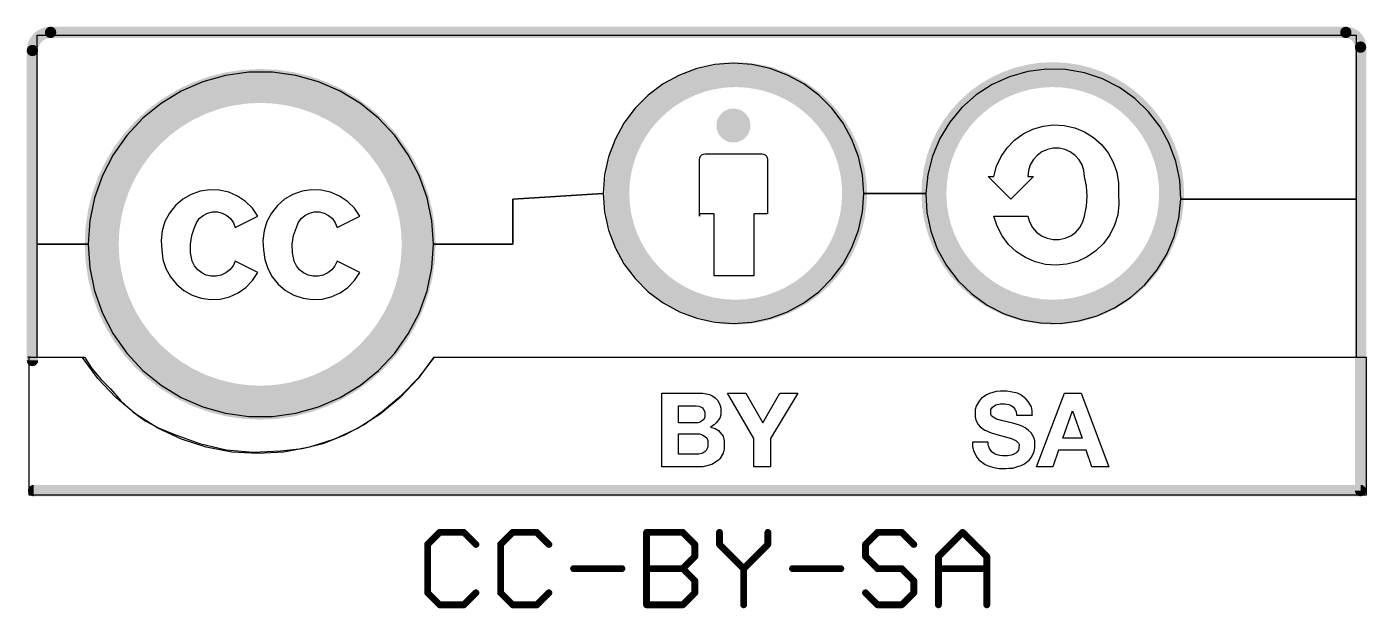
# Model space of a CAD drawing. Extents: x 0 to 129, y -3 to 21.
# Drawn here: x -0.11 to 29.94, y -2.71 to 10.35 of the extents above; entities that cross this region are included whole.
import ezdxf

# ---------------------------------------------------------------- set-up
doc = ezdxf.new("R2010")
doc.units = 0
for name, color, linetype in [('100', 253, 'CONTINUOUS'), ('101', 7, 'CONTINUOUS'), ('102', 178, 'CONTINUOUS'), ('103', 7, 'CONTINUOUS'), ('23', 7, 'CONTINUOUS')]:
    doc.layers.add(name, color=color, linetype=linetype)

msp = doc.modelspace()

# ---------------------------------------------------------------- linework, layer by layer
at = {"layer": '100'}
for p, q in [((0.127, 5.461), (0.127, 10.16)), ((0.127, 10.16), (29.718, 10.16)), ((29.718, 10.16), (29.718, 6.477)), ((4.8792, 9.3255), (4.3554, 9.2535)), ((5.4078, 9.3255), (4.8792, 9.3255)), ((5.9316, 9.2535), (5.4078, 9.3255)), ((14.9251, 9.4067), (14.5346, 9.261)), ((15.3323, 9.4953), (14.9251, 9.4067)), ((15.748, 9.525), (15.3323, 9.4953)), ((16.1637, 9.4953), (15.748, 9.525)), ((16.5709, 9.4067), (16.1637, 9.4953)), ((16.9614, 9.261), (16.5709, 9.4067)), ((22.3496, 9.3405), (21.9387, 9.2237)), ((22.7733, 9.3948), (22.3496, 9.3405)), ((23.2004, 9.3853), (22.7733, 9.3948)), ((23.6213, 9.3122), (23.2004, 9.3853)), ((3.8463, 9.1108), (3.3614, 8.9002)), ((4.3554, 9.2535), (3.8463, 9.1108)), ((6.4407, 9.1108), (5.9316, 9.2535)), ((6.9256, 8.9002), (6.4407, 9.1108)), ((14.1688, 9.0613), (13.8352, 8.8115)), ((14.5346, 9.261), (14.1688, 9.0613)), ((17.3272, 9.0613), (16.9614, 9.261)), ((17.6608, 8.8115), (17.3272, 9.0613)), ((21.5497, 9.0469), (21.1915, 8.8142)), ((21.9387, 9.2237), (21.5497, 9.0469)), ((24.0266, 9.1773), (23.6213, 9.3122)), ((24.4072, 8.9834), (24.0266, 9.1773)), ((3.3614, 8.9002), (2.9097, 8.6255)), ((7.3773, 8.6255), (6.9256, 8.9002)), ((13.8352, 8.8115), (13.5405, 8.5168)), ((17.9555, 8.5168), (17.6608, 8.8115)), ((21.1915, 8.8142), (20.872, 8.5306)), ((24.7548, 8.735), (24.4072, 8.9834)), ((25.0614, 8.4375), (24.7548, 8.735)), ((2.9097, 8.6255), (2.4996, 8.2919)), ((7.7874, 8.2919), (7.3773, 8.6255)), ((13.5405, 8.5168), (13.2907, 8.1832)), ((18.2053, 8.1832), (17.9555, 8.5168)), ((20.872, 8.5306), (20.5983, 8.2027)), ((25.3202, 8.0977), (25.0614, 8.4375)), ((2.4996, 8.2919), (2.1388, 7.9055)), ((8.1482, 7.9055), (7.7874, 8.2919)), ((13.2907, 8.1832), (13.091, 7.8174)), ((18.405, 7.8174), (18.2053, 8.1832)), ((20.5983, 8.2027), (20.3765, 7.8375)), ((2.1388, 7.9055), (1.8339, 7.4736)), ((8.4531, 7.4736), (8.1482, 7.9055)), ((13.091, 7.8174), (12.9453, 7.4269)), ((18.5507, 7.4269), (18.405, 7.8174)), ((20.3765, 7.8375), (20.2117, 7.4434)), ((25.5256, 7.7231), (25.3202, 8.0977)), ((25.6728, 7.3221), (25.5256, 7.7231)), ((1.8339, 7.4736), (1.5907, 7.0042)), ((8.6963, 7.0042), (8.4531, 7.4736)), ((12.9453, 7.4269), (12.8567, 7.0197)), ((18.6393, 7.0197), (18.5507, 7.4269)), ((20.2117, 7.4434), (20.1074, 7.0292)), ((25.7585, 6.9036), (25.6728, 7.3221)), ((1.5907, 7.0042), (1.4136, 6.5061)), ((8.8734, 6.5061), (8.6963, 7.0042)), ((12.8567, 7.0197), (12.827, 6.604)), ((18.669, 6.604), (18.6393, 7.0197)), ((20.1074, 7.0292), (20.066, 6.604)), ((25.781, 6.477), (25.7585, 6.9036)), ((1.4136, 6.5061), (1.3061, 5.9884)), ((8.9809, 5.9884), (8.8734, 6.5061)), ((12.827, 6.604), (10.795, 6.477)), ((10.795, 6.477), (12.827, 6.604)), ((10.795, 6.477), (10.795, 5.461)), ((10.795, 5.461), (10.795, 6.477)), ((12.827, 6.604), (12.8567, 6.1883)), ((18.6393, 6.1883), (18.669, 6.604)), ((20.066, 6.604), (18.669, 6.604)), ((18.669, 6.604), (20.066, 6.604)), ((20.066, 6.604), (20.0885, 6.1774)), ((25.7396, 6.0518), (25.781, 6.477)), ((29.718, 6.477), (25.781, 6.477)), ((25.781, 6.477), (29.718, 6.477)), ((29.718, 6.477), (29.718, 2.921)), ((12.8567, 6.1883), (12.9453, 5.7811)), ((18.5507, 5.7811), (18.6393, 6.1883)), ((20.0885, 6.1774), (20.1742, 5.7589)), ((25.6353, 5.6376), (25.7396, 6.0518)), ((1.3061, 5.9884), (1.27, 5.461)), ((9.017, 5.461), (8.9809, 5.9884)), ((12.9453, 5.7811), (13.091, 5.3906)), ((18.405, 5.3906), (18.5507, 5.7811)), ((20.1742, 5.7589), (20.3214, 5.3579)), ((1.27, 5.461), (0.127, 5.461)), ((0.127, 5.461), (1.27, 5.461)), ((0.127, 2.921), (0.127, 5.461)), ((1.27, 5.461), (1.3061, 4.9336)), ((8.9809, 4.9336), (9.017, 5.461)), ((10.795, 5.461), (9.017, 5.461)), ((9.017, 5.461), (10.795, 5.461)), ((25.4705, 5.2435), (25.6353, 5.6376)), ((13.091, 5.3906), (13.2907, 5.0248)), ((18.2053, 5.0248), (18.405, 5.3906)), ((20.3214, 5.3579), (20.5268, 4.9833)), ((25.2487, 4.8783), (25.4705, 5.2435)), ((1.3061, 4.9336), (1.4136, 4.4159)), ((8.8734, 4.4159), (8.9809, 4.9336)), ((13.2907, 5.0248), (13.5405, 4.6912)), ((17.9555, 4.6912), (18.2053, 5.0248)), ((20.5268, 4.9833), (20.7856, 4.6435)), ((24.975, 4.5504), (25.2487, 4.8783)), ((13.5405, 4.6912), (13.8352, 4.3965)), ((17.6608, 4.3965), (17.9555, 4.6912)), ((20.7856, 4.6435), (21.0922, 4.346)), ((24.6555, 4.2668), (24.975, 4.5504)), ((1.4136, 4.4159), (1.5907, 3.9178)), ((8.6963, 3.9178), (8.8734, 4.4159)), ((13.8352, 4.3965), (14.1688, 4.1467)), ((17.3272, 4.1467), (17.6608, 4.3965)), ((21.0922, 4.346), (21.4398, 4.0976)), ((24.2973, 4.0341), (24.6555, 4.2668)), ((1.5907, 3.9178), (1.8339, 3.4484)), ((8.4531, 3.4484), (8.6963, 3.9178)), ((14.1688, 4.1467), (14.5346, 3.947)), ((14.5346, 3.947), (14.9251, 3.8013)), ((16.5709, 3.8013), (16.9614, 3.947)), ((16.9614, 3.947), (17.3272, 4.1467)), ((21.4398, 4.0976), (21.8204, 3.9037)), ((23.9084, 3.8573), (24.2973, 4.0341)), ((14.9251, 3.8013), (15.3323, 3.7127)), ((15.3323, 3.7127), (15.748, 3.683)), ((15.748, 3.683), (16.1637, 3.7127)), ((16.1637, 3.7127), (16.5709, 3.8013)), ((21.8204, 3.9037), (22.2257, 3.7688)), ((22.2257, 3.7688), (22.6466, 3.6957)), ((22.6466, 3.6957), (23.0737, 3.6862)), ((23.0737, 3.6862), (23.4974, 3.7405)), ((23.4974, 3.7405), (23.9084, 3.8573)), ((1.8339, 3.4484), (2.1388, 3.0165)), ((8.1482, 3.0165), (8.4531, 3.4484)), ((2.1388, 3.0165), (2.4996, 2.6301)), ((7.7874, 2.6301), (8.1482, 3.0165)), ((1.143, 2.921), (0.127, 2.921)), ((1.4877, 2.4481), (1.143, 2.921)), ((9.017, 2.921), (8.6723, 2.4481)), ((29.718, 2.921), (9.017, 2.921)), ((1.889, 2.0221), (1.4877, 2.4481)), ((2.4996, 2.6301), (2.9097, 2.2965)), ((7.3773, 2.2965), (7.7874, 2.6301)), ((8.6723, 2.4481), (8.271, 2.0221)), ((2.9097, 2.2965), (3.3614, 2.0218)), ((6.9256, 2.0218), (7.3773, 2.2965)), ((2.3403, 1.6496), (1.889, 2.0221)), ((3.3614, 2.0218), (3.8463, 1.8112)), ((3.8463, 1.8112), (4.3554, 1.6685)), ((5.9316, 1.6685), (6.4407, 1.8112)), ((6.4407, 1.8112), (6.9256, 2.0218)), ((8.271, 2.0221), (7.8197, 1.6496)), ((2.8347, 1.3365), (2.3403, 1.6496)), ((4.3554, 1.6685), (4.8792, 1.5965)), ((4.8792, 1.5965), (5.4078, 1.5965)), ((5.4078, 1.5965), (5.9316, 1.6685)), ((7.8197, 1.6496), (7.3253, 1.3365)), ((3.3644, 1.0878), (2.8347, 1.3365)), ((7.3253, 1.3365), (6.7956, 1.0878)), ((3.9211, 0.9072), (3.3644, 1.0878)), ((4.4959, 0.7978), (3.9211, 0.9072)), ((6.2389, 0.9072), (5.6641, 0.7978)), ((6.7956, 1.0878), (6.2389, 0.9072)), ((5.08, 0.7611), (4.4959, 0.7978)), ((5.6641, 0.7978), (5.08, 0.7611))]:
    msp.add_line(p, q, dxfattribs=at)
at = {"layer": '101'}
for p, q in [((22.4637, 8.0475), (22.693, 8.1156)), ((22.693, 8.1156), (22.9305, 8.144)), ((22.9305, 8.144), (23.1694, 8.1318)), ((23.1694, 8.1318), (23.4028, 8.0796)), ((22.0557, 7.8011), (22.2492, 7.9416)), ((22.2492, 7.9416), (22.4637, 8.0475)), ((23.4028, 8.0796), (23.624, 7.9886)), ((23.624, 7.9886), (23.8267, 7.8616)), ((23.8267, 7.8616), (24.005, 7.7022)), ((21.7529, 7.4329), (21.8886, 7.6299)), ((21.8886, 7.6299), (22.0557, 7.8011)), ((22.6695, 7.5349), (22.5621, 7.4569)), ((22.7908, 7.5889), (22.6695, 7.5349)), ((22.9206, 7.6165), (22.7908, 7.5889)), ((23.0534, 7.6165), (22.9206, 7.6165)), ((23.1832, 7.5889), (23.0534, 7.6165)), ((23.3045, 7.5349), (23.1832, 7.5889)), ((23.4119, 7.4569), (23.3045, 7.5349)), ((24.005, 7.7022), (24.1538, 7.515)), ((24.1538, 7.515), (24.2689, 7.3053)), ((14.986, 7.366), (14.9922, 7.4052)), ((14.986, 6.096), (14.986, 7.366)), ((14.9922, 7.4052), (15.0103, 7.4407)), ((15.0103, 7.4407), (15.0384, 7.4687)), ((15.0384, 7.4687), (15.0738, 7.4868)), ((15.0738, 7.4868), (15.113, 7.493)), ((15.113, 7.493), (16.383, 7.493)), ((16.383, 7.493), (16.4222, 7.4868)), ((16.4222, 7.4868), (16.4577, 7.4687)), ((16.4577, 7.4687), (16.4857, 7.4407)), ((16.4857, 7.4407), (16.5038, 7.4052)), ((16.5038, 7.4052), (16.51, 7.366)), ((16.51, 7.366), (16.51, 6.1468)), ((21.59, 6.985), (21.6524, 7.2159)), ((21.6524, 7.2159), (21.7529, 7.4329)), ((22.4069, 7.2433), (22.3659, 7.117)), ((22.4733, 7.3582), (22.4069, 7.2433)), ((22.5621, 7.4569), (22.4733, 7.3582)), ((23.5007, 7.3582), (23.4119, 7.4569)), ((23.5671, 7.2433), (23.5007, 7.3582)), ((23.6081, 7.117), (23.5671, 7.2433)), ((24.2689, 7.3053), (24.347, 7.0792)), ((21.971, 6.477), (21.463, 6.985)), ((21.463, 6.985), (21.59, 6.985)), ((22.479, 6.985), (21.971, 6.477)), ((22.3659, 7.117), (22.352, 6.985)), ((22.352, 6.985), (22.479, 6.985)), ((23.622, 6.985), (23.6081, 7.117)), ((23.6658, 6.7647), (23.622, 6.985)), ((24.347, 7.0792), (24.3857, 6.8432)), ((3.7844, 6.652), (3.5806, 6.5801)), ((3.9979, 6.685), (3.7844, 6.652)), ((4.2139, 6.6778), (3.9979, 6.685)), ((4.4248, 6.6309), (4.2139, 6.6778)), ((4.6234, 6.5456), (4.4248, 6.6309)), ((6.0704, 6.652), (5.8666, 6.5801)), ((6.2839, 6.685), (6.0704, 6.652)), ((6.4999, 6.6778), (6.2839, 6.685)), ((6.7108, 6.6309), (6.4999, 6.6778)), ((6.9094, 6.5456), (6.7108, 6.6309)), ((23.6805, 6.5405), (23.6658, 6.7647)), ((24.3857, 6.8432), (24.384, 6.604)), ((3.23, 6.3306), (3.0953, 6.1616)), ((3.3937, 6.4717), (3.23, 6.3306)), ((3.5806, 6.5801), (3.3937, 6.4717)), ((4.8028, 6.4251), (4.6234, 6.5456)), ((4.9568, 6.2735), (4.8028, 6.4251)), ((5.516, 6.3306), (5.3813, 6.1616)), ((5.6797, 6.4717), (5.516, 6.3306)), ((5.8666, 6.5801), (5.6797, 6.4717)), ((7.0888, 6.4251), (6.9094, 6.5456)), ((7.2428, 6.2735), (7.0888, 6.4251)), ((23.622, 6.096), (23.6658, 6.3163)), ((23.6658, 6.3163), (23.6805, 6.5405)), ((24.3964, 6.3634), (24.3679, 6.1242)), ((24.384, 6.604), (24.3964, 6.3634)), ((3.0953, 6.1616), (2.9942, 5.9706)), ((3.6994, 5.9463), (3.7646, 6.0379)), ((3.7646, 6.0379), (3.8495, 6.1115)), ((3.8495, 6.1115), (3.9494, 6.163)), ((3.9494, 6.163), (4.0586, 6.1895)), ((4.0586, 6.1895), (4.171, 6.1895)), ((4.171, 6.1895), (4.2802, 6.163)), ((4.2802, 6.163), (4.3801, 6.1115)), ((4.3801, 6.1115), (4.465, 6.0379)), ((4.465, 6.0379), (4.5302, 5.9463)), ((4.572, 5.842), (5.08, 6.096)), ((5.08, 6.096), (4.9568, 6.2735)), ((5.3813, 6.1616), (5.2802, 5.9706)), ((5.9854, 5.9463), (6.0506, 6.0379)), ((6.0506, 6.0379), (6.1355, 6.1115)), ((6.1355, 6.1115), (6.2354, 6.163)), ((6.2354, 6.163), (6.3446, 6.1895)), ((6.3446, 6.1895), (6.457, 6.1895)), ((6.457, 6.1895), (6.5662, 6.163)), ((6.5662, 6.163), (6.6661, 6.1115)), ((6.6661, 6.1115), (6.751, 6.0379)), ((6.751, 6.0379), (6.8162, 5.9463)), ((6.858, 5.842), (7.366, 6.096)), ((7.366, 6.096), (7.2428, 6.2735)), ((15.3162, 6.1468), (14.986, 6.1468)), ((14.986, 6.1468), (14.986, 6.096)), ((15.3162, 4.7498), (15.3162, 6.1468)), ((16.51, 6.1468), (16.2052, 6.1468)), ((16.2052, 6.1468), (16.2052, 4.7498)), ((21.6631, 5.8665), (21.59, 6.096)), ((21.59, 6.096), (22.352, 6.096)), ((22.352, 6.096), (22.3905, 5.9632)), ((23.5835, 5.9632), (23.622, 6.096)), ((24.3679, 6.1242), (24.2995, 5.8933)), ((2.9302, 5.7642), (2.9055, 5.5495)), ((2.9942, 5.9706), (2.9302, 5.7642)), ((3.5948, 5.6578), (3.6576, 5.842)), ((3.6576, 5.842), (3.6994, 5.9463)), ((4.5302, 5.9463), (4.572, 5.842)), ((5.2162, 5.7642), (5.1915, 5.5495)), ((5.2802, 5.9706), (5.2162, 5.7642)), ((5.8808, 5.6578), (5.9436, 5.842)), ((5.9436, 5.842), (5.9854, 5.9463)), ((6.8162, 5.9463), (6.858, 5.842)), ((21.7739, 5.6526), (21.6631, 5.8665)), ((22.3905, 5.9632), (22.4563, 5.8417)), ((22.4563, 5.8417), (22.5466, 5.737)), ((22.5466, 5.737), (22.6571, 5.6539)), ((23.3169, 5.6539), (23.4274, 5.737)), ((23.4274, 5.737), (23.5177, 5.8417)), ((23.5177, 5.8417), (23.5835, 5.9632)), ((24.2995, 5.8933), (24.1931, 5.6772)), ((2.9055, 5.5495), (2.921, 5.334)), ((3.565, 5.4655), (3.5948, 5.6578)), ((3.569, 5.2709), (3.565, 5.4655)), ((5.1915, 5.5495), (5.207, 5.334)), ((5.851, 5.4655), (5.8808, 5.6578)), ((5.855, 5.2709), (5.851, 5.4655)), ((21.9192, 5.4605), (21.7739, 5.6526)), ((22.0949, 5.2957), (21.9192, 5.4605)), ((22.6571, 5.6539), (22.7828, 5.5964)), ((22.7828, 5.5964), (22.9179, 5.5669)), ((22.9179, 5.5669), (23.0561, 5.5669)), ((23.0561, 5.5669), (23.1912, 5.5964)), ((23.1912, 5.5964), (23.3169, 5.6539)), ((24.0517, 5.4822), (23.8794, 5.3139)), ((24.1931, 5.6772), (24.0517, 5.4822)), ((2.921, 5.334), (2.9476, 5.1213)), ((2.9476, 5.1213), (3.0132, 4.9172)), ((3.6068, 5.08), (3.569, 5.2709)), ((5.207, 5.334), (5.2336, 5.1213)), ((5.2336, 5.1213), (5.2992, 4.9172)), ((5.8928, 5.08), (5.855, 5.2709)), ((22.2959, 5.163), (22.0949, 5.2957)), ((22.5164, 5.0661), (22.2959, 5.163)), ((23.6811, 5.1771), (23.4626, 5.0757)), ((23.8794, 5.3139), (23.6811, 5.1771)), ((3.0132, 4.9172), (3.1156, 4.7289)), ((3.6574, 4.978), (3.6068, 5.08)), ((3.7291, 4.8896), (3.6574, 4.978)), ((3.8186, 4.8193), (3.7291, 4.8896)), ((3.9214, 4.7703), (3.8186, 4.8193)), ((4.3602, 4.8193), (4.2574, 4.7703)), ((4.4497, 4.8896), (4.3602, 4.8193)), ((4.5214, 4.978), (4.4497, 4.8896)), ((4.572, 5.08), (4.5214, 4.978)), ((5.08, 4.826), (4.572, 5.08)), ((4.9614, 4.6474), (5.08, 4.826)), ((5.2992, 4.9172), (5.4016, 4.7289)), ((5.9434, 4.978), (5.8928, 5.08)), ((6.0151, 4.8896), (5.9434, 4.978)), ((6.1046, 4.8193), (6.0151, 4.8896)), ((6.2074, 4.7703), (6.1046, 4.8193)), ((6.6462, 4.8193), (6.5434, 4.7703)), ((6.7357, 4.8896), (6.6462, 4.8193)), ((6.8074, 4.978), (6.7357, 4.8896)), ((6.858, 5.08), (6.8074, 4.978)), ((7.366, 4.826), (6.858, 5.08)), ((7.2474, 4.6474), (7.366, 4.826)), ((22.7502, 5.0078), (22.5164, 5.0661)), ((22.9904, 4.9898), (22.7502, 5.0078)), ((23.2302, 5.0127), (22.9904, 4.9898)), ((23.4626, 5.0757), (23.2302, 5.0127)), ((3.1156, 4.7289), (3.2513, 4.5629)), ((3.2513, 4.5629), (3.4155, 4.425)), ((4.0325, 4.7452), (3.9214, 4.7703)), ((4.1463, 4.7452), (4.0325, 4.7452)), ((4.2574, 4.7703), (4.1463, 4.7452)), ((4.8116, 4.494), (4.9614, 4.6474)), ((5.4016, 4.7289), (5.5373, 4.5629)), ((5.5373, 4.5629), (5.7015, 4.425)), ((6.3185, 4.7452), (6.2074, 4.7703)), ((6.4323, 4.7452), (6.3185, 4.7452)), ((6.5434, 4.7703), (6.4323, 4.7452)), ((7.0976, 4.494), (7.2474, 4.6474)), ((16.2052, 4.7498), (15.3162, 4.7498)), ((3.4155, 4.425), (3.6024, 4.32)), ((3.6024, 4.32), (3.8056, 4.2517)), ((3.8056, 4.2517), (4.018, 4.2223)), ((4.018, 4.2223), (4.2321, 4.2329)), ((4.2321, 4.2329), (4.4405, 4.2831)), ((4.4405, 4.2831), (4.6359, 4.3711)), ((4.6359, 4.3711), (4.8116, 4.494)), ((5.7015, 4.425), (5.8884, 4.32)), ((5.8884, 4.32), (6.0916, 4.2517)), ((6.0916, 4.2517), (6.304, 4.2223)), ((6.304, 4.2223), (6.5181, 4.2329)), ((6.5181, 4.2329), (6.7265, 4.2831)), ((6.7265, 4.2831), (6.9219, 4.3711)), ((6.9219, 4.3711), (7.0976, 4.494)), ((-0.08, 2.9288), (1.19, 2.9288)), ((-0.0292, 2.9288), (-0.08, 2.9288)), ((-0.0546, -0.17), (-0.0546, 2.9288)), ((-0.0546, 2.9288), (-0.0292, 2.9288)), ((1.19, 2.9288), (1.3566, 2.6695)), ((8.6946, 2.4804), (9.0386, 2.9288)), ((9.0386, 2.9288), (29.9428, 2.9288)), ((29.9428, 2.9288), (29.9428, -0.17)), ((1.3566, 2.6695), (1.5522, 2.4314)), ((1.5522, 2.4314), (1.7742, 2.2176)), ((8.3035, 2.0724), (8.6946, 2.4804)), ((1.7742, 2.2176), (2.0038, 1.9468)), ((2.0038, 1.9468), (2.265, 1.7064)), ((7.8702, 1.7096), (8.3035, 2.0724)), ((2.265, 1.7064), (2.5539, 1.5)), ((7.4659, 1.4179), (7.8702, 1.7096)), ((2.5539, 1.5), (2.866, 1.3309)), ((2.866, 1.3309), (3.1966, 1.2016)), ((7.0279, 1.1797), (7.4659, 1.4179)), ((3.1966, 1.2016), (3.7686, 0.9857)), ((3.7686, 0.9857), (4.3645, 0.8488)), ((6.0794, 0.8787), (6.5632, 0.999)), ((6.5632, 0.999), (7.0279, 1.1797)), ((4.3645, 0.8488), (4.9734, 0.7934)), ((4.9734, 0.7934), (5.5842, 0.8206)), ((5.5842, 0.8206), (6.0794, 0.8787)), ((29.9428, -0.17), (-0.0546, -0.17))]:
    msp.add_line(p, q, dxfattribs=at)
for points, const_width in [([(0.428, 10.2186, 0.4142), (0.0216, 9.8122)], 0.254), ([(0.428, 10.2821, 1), (0.428, 10.1551)], 0.127), ([(0.428, 10.1551, 1), (0.428, 10.2821)], 0.127), ([(29.8158, 9.8884, 0.4142), (29.4856, 10.2186)], 0.254), ([(29.4856, 10.2821, 1), (29.4856, 10.1551)], 0.127), ([(29.4856, 10.1551, 1), (29.4856, 10.2821)], 0.127), ([(0.0851, 9.8122, 1), (-0.0419, 9.8122)], 0.127), ([(29.8793, 9.8884, 1), (29.7523, 9.8884)], 0.127), ([(29.7523, 9.8884, 1), (29.8793, 9.8884)], 0.127), ([(-0.0419, 9.8122, 1), (0.0851, 9.8122)], 0.127), ([(5.1308, 1.905, 1), (5.1308, 9.017, 1), (5.1308, 1.905)], 0.762), ([(15.7988, 3.937, 1), (15.7988, 9.271, 1), (15.7988, 3.937)], 0.5588), ([(22.9108, 3.937, 1), (22.9108, 9.271, 1), (22.9108, 3.937)], 0.5588), ([(15.748, 7.9375, 1), (15.748, 8.3185, 1), (15.748, 7.9375)], 0.381), ([(-0.0419, 2.8526, 1), (0.0851, 2.8526)], 0.127), ([(0.047, -0.0049, 1), (0.047, -0.1319)], 0.127), ([(29.8158, -0.1319, 1), (29.8158, -0.0049)], 0.127), ([(29.7523, -0.0684, 1), (29.8793, -0.0684)], 0.127), ([(8.9243, -1.278, 1), (8.8481, -1.278)], 0.0762), ([(9.1574, -0.9687, 1), (9.1574, -1.0449)], 0.0762), ([(9.1843, -1.0338, 1), (9.1304, -0.9799)], 0.0762), ([(9.7266, -0.9799, 1), (9.6728, -1.0338)], 0.0762), ([(9.6997, -1.0449, 1), (9.6997, -0.9687)], 0.0762), ([(10.5615, -1.278, 1), (10.4853, -1.278)], 0.0762), ([(10.7945, -0.9687, 1), (10.7945, -1.0449)], 0.0762), ([(10.8215, -1.0338, 1), (10.7676, -0.9799)], 0.0762), ([(11.3638, -0.9799, 1), (11.3099, -1.0338)], 0.0762), ([(11.3369, -1.0449, 1), (11.3369, -0.9687)], 0.0762), ([(13.8358, -1.0068, 1), (13.7596, -1.0068)], 0.0762), ([(13.7977, -0.9687, 1), (13.7977, -1.0449)], 0.0762), ([(14.6381, -0.9799, 1), (14.5842, -1.0338)], 0.0762), ([(14.6112, -1.0449, 1), (14.6112, -0.9687)], 0.0762), ([(14.9204, -1.278, 1), (14.8442, -1.278)], 0.0762), ([(15.4729, -1.0068, 1), (15.3967, -1.0068)], 0.0762), ([(15.4618, -1.251, 1), (15.4079, -1.3049)], 0.0762), ([(16.5576, -1.0068, 1), (16.4814, -1.0068)], 0.0762), ([(16.5464, -1.3049, 1), (16.4925, -1.251)], 0.0762), ([(18.7472, -1.278, 1), (18.671, -1.278)], 0.0762), ([(18.9803, -0.9687, 1), (18.9803, -1.0449)], 0.0762), ([(19.0072, -1.0338, 1), (18.9534, -0.9799)], 0.0762), ([(19.5496, -0.9799, 1), (19.4957, -1.0338)], 0.0762), ([(19.5226, -1.0449, 1), (19.5226, -0.9687)], 0.0762), ([(20.9156, -0.9799, 1), (20.8617, -1.0338)], 0.0762), ([(20.9156, -1.0338, 1), (20.8617, -0.9799)], 0.0762), ([(8.8593, -1.251, 1), (8.9131, -1.3049)], 0.0762), ([(9.9439, -1.3049, 1), (9.9978, -1.251)], 0.0762), ([(10.4964, -1.251, 1), (10.5503, -1.3049)], 0.0762), ([(11.5811, -1.3049, 1), (11.635, -1.251)], 0.0762), ([(14.8554, -1.3049, 1), (14.9093, -1.251)], 0.0762), ([(14.9093, -1.5761, 1), (14.8554, -1.5222)], 0.0762), ([(15.3967, -1.278, 1), (15.4729, -1.278)], 0.0762), ([(16.4814, -1.278, 1), (16.5576, -1.278)], 0.0762), ([(18.6822, -1.251, 1), (18.7361, -1.3049)], 0.0762), ([(18.7361, -1.5222, 1), (18.6822, -1.5761)], 0.0762), ([(19.7669, -1.3049, 1), (19.8207, -1.251)], 0.0762), ([(20.3844, -1.5491, 1), (20.3082, -1.5491)], 0.0762), ([(20.3194, -1.5222, 1), (20.3732, -1.5761)], 0.0762), ([(21.4691, -1.5491, 1), (21.3929, -1.5491)], 0.0762), ([(21.404, -1.5761, 1), (21.4579, -1.5222)], 0.0762), ([(12.1605, -1.7822, 1), (12.1605, -1.8584)], 0.0762), ([(13.2452, -1.8584, 1), (13.2452, -1.7822)], 0.0762), ([(13.7977, -1.7822, 1), (13.7977, -1.8584)], 0.0762), ([(14.6381, -1.7934, 1), (14.5842, -1.8472)], 0.0762), ([(14.5842, -1.7934, 1), (14.6381, -1.8472)], 0.0762), ([(14.6112, -1.8584, 1), (14.6112, -1.7822)], 0.0762), ([(14.8442, -1.5491, 1), (14.9204, -1.5491)], 0.0762), ([(16.0153, -1.8203, 1), (15.9391, -1.8203)], 0.0762), ([(15.9502, -1.7934, 1), (16.0041, -1.8472)], 0.0762), ([(15.9502, -1.8472, 1), (16.0041, -1.7934)], 0.0762), ([(17.072, -1.7822, 1), (17.072, -1.8584)], 0.0762), ([(18.1566, -1.8584, 1), (18.1566, -1.7822)], 0.0762), ([(18.671, -1.5491, 1), (18.7472, -1.5491)], 0.0762), ([(18.9803, -1.7822, 1), (18.9803, -1.8584)], 0.0762), ([(18.9534, -1.8472, 1), (19.0072, -1.7934)], 0.0762), ([(19.5496, -1.7934, 1), (19.4957, -1.8472)], 0.0762), ([(19.5226, -1.8584, 1), (19.5226, -1.7822)], 0.0762), ([(20.3463, -1.7822, 1), (20.3463, -1.8584)], 0.0762), ([(21.431, -1.8584, 1), (21.431, -1.7822)], 0.0762), ([(14.9204, -2.0915, 1), (14.8442, -2.0915)], 0.0762), ([(14.8554, -2.1184, 1), (14.9093, -2.0645)], 0.0762), ([(19.8319, -2.0915, 1), (19.7557, -2.0915)], 0.0762), ([(19.7669, -2.1184, 1), (19.8207, -2.0645)], 0.0762), ([(8.9131, -2.3357, 1), (8.8593, -2.3896)], 0.0762), ([(8.8481, -2.3626, 1), (8.9243, -2.3626)], 0.0762), ([(9.9978, -2.3896, 1), (9.9439, -2.3357)], 0.0762), ([(10.5503, -2.3357, 1), (10.4964, -2.3896)], 0.0762), ([(10.4853, -2.3626, 1), (10.5615, -2.3626)], 0.0762), ([(11.635, -2.3896, 1), (11.5811, -2.3357)], 0.0762), ([(14.8442, -2.3626, 1), (14.9204, -2.3626)], 0.0762), ([(14.9093, -2.3896, 1), (14.8554, -2.3357)], 0.0762), ([(18.7361, -2.3357, 1), (18.6822, -2.3896)], 0.0762), ([(19.7557, -2.3626, 1), (19.8319, -2.3626)], 0.0762), ([(19.8207, -2.3896, 1), (19.7669, -2.3357)], 0.0762), ([(9.1574, -2.5957, 1), (9.1574, -2.6719)], 0.0762), ([(9.1304, -2.6607, 1), (9.1843, -2.6069)], 0.0762), ([(9.6728, -2.6069, 1), (9.7266, -2.6607)], 0.0762), ([(9.6997, -2.6719, 1), (9.6997, -2.5957)], 0.0762), ([(10.7945, -2.5957, 1), (10.7945, -2.6719)], 0.0762), ([(10.7676, -2.6607, 1), (10.8215, -2.6069)], 0.0762), ([(11.3099, -2.6069, 1), (11.3638, -2.6607)], 0.0762), ([(11.3369, -2.6719, 1), (11.3369, -2.5957)], 0.0762), ([(13.7977, -2.5957, 1), (13.7977, -2.6719)], 0.0762), ([(13.7596, -2.6338, 1), (13.8358, -2.6338)], 0.0762), ([(14.5842, -2.6069, 1), (14.6381, -2.6607)], 0.0762), ([(14.6112, -2.6719, 1), (14.6112, -2.5957)], 0.0762), ([(15.9391, -2.6338, 1), (16.0153, -2.6338)], 0.0762), ([(18.9803, -2.5957, 1), (18.9803, -2.6719)], 0.0762), ([(18.9534, -2.6607, 1), (19.0072, -2.6069)], 0.0762), ([(19.4957, -2.6069, 1), (19.5496, -2.6607)], 0.0762), ([(19.5226, -2.6719, 1), (19.5226, -2.5957)], 0.0762), ([(20.3082, -2.6338, 1), (20.3844, -2.6338)], 0.0762), ([(21.3929, -2.6338, 1), (21.4691, -2.6338)], 0.0762)]:
    msp.add_lwpolyline(points, format="xyb", dxfattribs=dict(at, const_width=const_width))
for points, const_width in [([(29.4856, 10.2186), (0.428, 10.2186)], 0.254), ([(0.0216, 9.8122), (0.0216, 2.8526)], 0.254), ([(29.8158, -0.0684), (29.8158, 9.8884)], 0.254), ([(0.047, -0.0684), (29.8158, -0.0684)], 0.254), ([(9.1574, -1.0068), (8.8862, -1.278)], 0.1524), ([(8.8862, -1.278), (8.8862, -2.3626)], 0.1524), ([(9.6997, -1.0068), (9.1574, -1.0068)], 0.1524), ([(9.9709, -1.278), (9.6997, -1.0068)], 0.1524), ([(10.7945, -1.0068), (10.5234, -1.278)], 0.1524), ([(10.5234, -1.278), (10.5234, -2.3626)], 0.1524), ([(11.3369, -1.0068), (10.7945, -1.0068)], 0.1524), ([(11.608, -1.278), (11.3369, -1.0068)], 0.1524), ([(13.7977, -2.6338), (13.7977, -1.0068)], 0.1524), ([(13.7977, -1.0068), (14.6112, -1.0068)], 0.1524), ([(14.6112, -1.0068), (14.8823, -1.278)], 0.1524), ([(14.8823, -1.278), (14.8823, -1.5491)], 0.1524), ([(15.4348, -1.0068), (15.4348, -1.278)], 0.1524), ([(15.4348, -1.278), (15.9772, -1.8203)], 0.1524), ([(15.9772, -1.8203), (16.5195, -1.278)], 0.1524), ([(16.5195, -1.278), (16.5195, -1.0068)], 0.1524), ([(18.9803, -1.0068), (18.7091, -1.278)], 0.1524), ([(18.7091, -1.278), (18.7091, -1.5491)], 0.1524), ([(19.5226, -1.0068), (18.9803, -1.0068)], 0.1524), ([(19.7938, -1.278), (19.5226, -1.0068)], 0.1524), ([(20.3463, -1.5491), (20.8886, -1.0068)], 0.1524), ([(20.8886, -1.0068), (21.431, -1.5491)], 0.1524), ([(14.8823, -1.5491), (14.6112, -1.8203)], 0.1524), ([(18.7091, -1.5491), (18.9803, -1.8203)], 0.1524), ([(20.3463, -2.6338), (20.3463, -1.5491)], 0.1524), ([(21.431, -1.5491), (21.431, -2.6338)], 0.1524), ([(12.1605, -1.8203), (13.2452, -1.8203)], 0.1524), ([(13.7977, -1.8203), (14.6112, -1.8203)], 0.1524), ([(14.6112, -1.8203), (14.8823, -2.0915)], 0.1524), ([(15.9772, -1.8203), (15.9772, -2.6338)], 0.1524), ([(17.072, -1.8203), (18.1566, -1.8203)], 0.1524), ([(18.9803, -1.8203), (19.5226, -1.8203)], 0.1524), ([(19.5226, -1.8203), (19.7938, -2.0915)], 0.1524), ([(20.3463, -1.8203), (21.431, -1.8203)], 0.1524), ([(14.8823, -2.0915), (14.8823, -2.3626)], 0.1524), ([(19.7938, -2.0915), (19.7938, -2.3626)], 0.1524), ([(8.8862, -2.3626), (9.1574, -2.6338)], 0.1524), ([(9.6997, -2.6338), (9.9709, -2.3626)], 0.1524), ([(10.5234, -2.3626), (10.7945, -2.6338)], 0.1524), ([(11.3369, -2.6338), (11.608, -2.3626)], 0.1524), ([(14.8823, -2.3626), (14.6112, -2.6338)], 0.1524), ([(18.9803, -2.6338), (18.7091, -2.3626)], 0.1524), ([(19.7938, -2.3626), (19.5226, -2.6338)], 0.1524), ([(9.1574, -2.6338), (9.6997, -2.6338)], 0.1524), ([(10.7945, -2.6338), (11.3369, -2.6338)], 0.1524), ([(14.6112, -2.6338), (13.7977, -2.6338)], 0.1524), ([(19.5226, -2.6338), (18.9803, -2.6338)], 0.1524)]:
    msp.add_lwpolyline(points, dxfattribs=dict(at, const_width=const_width))
at = {"layer": '102'}
for p, q in [((14.144, 2.116), (15.0584, 2.116)), ((14.144, 0.465), (14.144, 2.116)), ((15.0584, 2.116), (15.2108, 2.0906)), ((15.6172, 2.116), (16.0236, 2.116)), ((16.2014, 1.1), (15.6172, 2.116)), ((16.0236, 2.116), (16.4046, 1.4556)), ((16.4046, 1.4556), (16.7856, 2.116)), ((17.192, 2.116), (16.5824, 1.1)), ((16.7856, 2.116), (17.192, 2.116)), ((21.4916, 2.1103), (21.4257, 2.083)), ((21.6428, 2.1554), (21.4916, 2.1103)), ((21.7313, 2.1634), (21.6428, 2.1554)), ((21.8777, 2.1602), (21.7313, 2.1634)), ((21.9646, 2.1522), (21.8777, 2.1602)), ((22.119, 2.1152), (21.9646, 2.1522)), ((22.193, 2.0782), (22.119, 2.1152)), ((22.5475, 0.4657), (23.1719, 2.1214)), ((23.1719, 2.1214), (23.5484, 2.1214)), ((23.5484, 2.1214), (24.1672, 0.4657)), ((15.2108, 2.0906), (15.2616, 2.0652)), ((15.2616, 2.0652), (15.3378, 2.0144)), ((15.3378, 2.0144), (15.3886, 1.9636)), ((15.3886, 1.9636), (15.4394, 1.862)), ((15.4394, 1.862), (15.4648, 1.7858)), ((21.1892, 1.8288), (21.1715, 1.7499)), ((21.26, 1.9414), (21.1892, 1.8288)), ((21.305, 1.9977), (21.26, 1.9414)), ((21.4257, 2.083), (21.305, 1.9977)), ((21.5254, 1.7499), (21.5592, 1.8046)), ((21.5592, 1.8046), (21.6364, 1.8593)), ((21.6364, 1.8593), (21.7329, 1.8803)), ((21.7329, 1.8803), (21.8391, 1.8787)), ((21.8391, 1.8787), (21.9227, 1.8642)), ((21.9227, 1.8642), (21.9742, 1.8449)), ((21.9742, 1.8449), (22.0305, 1.8079)), ((22.0305, 1.8079), (22.0627, 1.7612)), ((22.3104, 1.9945), (22.193, 2.0782)), ((22.3619, 1.9334), (22.3104, 1.9945)), ((22.4311, 1.8127), (22.3619, 1.9334)), ((22.4504, 1.7242), (22.4311, 1.8127)), ((15.4394, 1.5572), (15.3632, 1.4556)), ((15.4648, 1.6334), (15.4394, 1.5572)), ((15.4648, 1.7858), (15.4648, 1.6334)), ((21.1715, 1.7499), (21.1667, 1.589)), ((21.1667, 1.589), (21.1828, 1.515)), ((21.1828, 1.515), (21.2391, 1.412)), ((21.5206, 1.7017), (21.5254, 1.7499)), ((21.5254, 1.6453), (21.5206, 1.7017)), ((21.5383, 1.6132), (21.5254, 1.6453)), ((21.5705, 1.5778), (21.5383, 1.6132)), ((21.6493, 1.5359), (21.5705, 1.5778)), ((21.7908, 1.4957), (21.6493, 1.5359)), ((22.0627, 1.7612), (22.0868, 1.7097)), ((22.0868, 1.7097), (22.0949, 1.6276)), ((22.0949, 1.6276), (22.4552, 1.626)), ((22.4525, 1.6293), (22.4504, 1.7242)), ((22.4552, 1.626), (22.4525, 1.6293)), ((15.3124, 1.4048), (15.2362, 1.354)), ((15.2362, 1.354), (15.3378, 1.3286)), ((15.3632, 1.4556), (15.3124, 1.4048)), ((15.3378, 1.3286), (15.414, 1.2778)), ((15.414, 1.2778), (15.5156, 1.1508)), ((21.2391, 1.412), (21.2793, 1.3654)), ((21.2793, 1.3654), (21.3871, 1.2881)), ((21.3871, 1.2881), (21.4096, 1.2769)), ((21.4096, 1.2769), (21.5318, 1.2254)), ((21.5318, 1.2254), (21.6573, 1.19)), ((22.0144, 1.4426), (21.7908, 1.4957)), ((22.1656, 1.3992), (22.0144, 1.4426)), ((22.2396, 1.3718), (22.1656, 1.3992)), ((22.2911, 1.3412), (22.2396, 1.3718)), ((22.3603, 1.2914), (22.2911, 1.3412)), ((22.423, 1.2254), (22.3603, 1.2914)), ((22.4874, 1.1272), (22.423, 1.2254)), ((15.5156, 1.1508), (15.541, 1.0492)), ((15.541, 1.0492), (15.541, 0.8714)), ((16.2014, 0.465), (16.2014, 1.1)), ((16.5824, 1.1), (16.5824, 0.465)), ((21.4643, 1.0162), (21.1088, 1.0162)), ((21.1088, 1.0162), (21.1104, 0.9213)), ((21.1104, 0.9213), (21.1297, 0.8264)), ((21.4643, 0.968), (21.4643, 1.0162)), ((21.4691, 0.9342), (21.4643, 0.968)), ((21.4948, 0.8779), (21.4691, 0.9342)), ((21.6573, 1.19), (21.9034, 1.1272)), ((21.9034, 1.1272), (21.9839, 1.1031)), ((21.9839, 1.1031), (22.0305, 1.0822)), ((22.0305, 1.0822), (22.0788, 1.0581)), ((22.0788, 1.0581), (22.1126, 1.0259)), ((22.1126, 1.0259), (22.1431, 0.9937)), ((22.1431, 0.9937), (22.1544, 0.9631)), ((22.1544, 0.9631), (22.1528, 0.8811)), ((22.5067, 1.0452), (22.4874, 1.1272)), ((22.5051, 0.8907), (22.5067, 1.0452)), ((15.414, 0.6174), (15.2616, 0.5158)), ((15.4394, 0.6428), (15.414, 0.6174)), ((15.5156, 0.7698), (15.4394, 0.6428)), ((15.541, 0.8714), (15.5156, 0.7698)), ((21.1297, 0.8264), (21.2053, 0.6832)), ((21.2053, 0.6832), (21.2536, 0.622)), ((21.2536, 0.622), (21.3935, 0.519)), ((21.5206, 0.8312), (21.4948, 0.8779)), ((21.5544, 0.7958), (21.5206, 0.8312)), ((21.6058, 0.7588), (21.5544, 0.7958)), ((21.6605, 0.7363), (21.6058, 0.7588)), ((21.7217, 0.7186), (21.6605, 0.7363)), ((21.7812, 0.7137), (21.7217, 0.7186)), ((21.8262, 0.7105), (21.7812, 0.7137)), ((21.897, 0.7121), (21.8262, 0.7105)), ((21.9758, 0.7266), (21.897, 0.7121)), ((22.0257, 0.7427), (21.9758, 0.7266)), ((22.0804, 0.7733), (22.0257, 0.7427)), ((22.1061, 0.7926), (22.0804, 0.7733)), ((22.1447, 0.8425), (22.1061, 0.7926)), ((22.1528, 0.8811), (22.1447, 0.8425)), ((22.2734, 0.5287), (22.3876, 0.6236)), ((22.3876, 0.6236), (22.4343, 0.6832)), ((22.4343, 0.6832), (22.4906, 0.8103)), ((22.4906, 0.8103), (22.5051, 0.8907)), ((23.0412, 0.8355), (22.9139, 0.4657)), ((23.6634, 0.8355), (23.0412, 0.8355)), ((23.7874, 0.4645), (23.6634, 0.8355)), ((15.0584, 0.465), (14.144, 0.465)), ((15.2616, 0.5158), (15.0584, 0.465)), ((16.5824, 0.465), (16.2014, 0.465)), ((21.3935, 0.519), (21.4643, 0.4836)), ((21.4643, 0.4836), (21.6155, 0.445)), ((21.6155, 0.445), (21.7056, 0.4306)), ((21.7056, 0.4306), (21.86, 0.4306)), ((21.86, 0.4306), (21.9292, 0.4322)), ((21.9292, 0.4322), (22.0128, 0.4386)), ((22.0128, 0.4386), (22.1303, 0.4708)), ((22.1303, 0.4708), (22.1994, 0.4949)), ((22.1994, 0.4949), (22.2734, 0.5287)), ((22.9139, 0.4657), (22.5475, 0.4657)), ((24.1672, 0.4657), (23.7874, 0.4645))]:
    msp.add_line(p, q, dxfattribs=at)
at = {"layer": '103'}
for p, q in [((14.5131, 1.8378), (14.8909, 1.8378)), ((14.5131, 1.4517), (14.5131, 1.8378)), ((14.8909, 1.8378), (14.9126, 1.8372)), ((14.9126, 1.8372), (14.9728, 1.8256)), ((14.9728, 1.8256), (15.0061, 1.8154)), ((15.0061, 1.8154), (15.0509, 1.7885)), ((15.0842, 1.5304), (15.0016, 1.4671)), ((15.0509, 1.7885), (15.0714, 1.7654)), ((15.0714, 1.7654), (15.099, 1.7168)), ((15.1054, 1.581), (15.0842, 1.5304)), ((15.099, 1.7168), (15.1054, 1.6899)), ((15.1054, 1.6899), (15.1054, 1.581)), ((23.1384, 1.106), (23.3562, 1.7186)), ((23.3562, 1.7186), (23.5675, 1.106)), ((14.9491, 1.4523), (14.5131, 1.4517)), ((14.5131, 1.2032), (14.9888, 1.2032)), ((14.5131, 0.7486), (14.5131, 1.2032)), ((15.0016, 1.4671), (14.9491, 1.4523)), ((14.9888, 1.2032), (15.0535, 1.1853)), ((15.0535, 1.1853), (15.1483, 1.1142)), ((15.1483, 1.1142), (15.1732, 1.0534)), ((15.1732, 0.9254), (15.1668, 0.8901)), ((15.1732, 1.0534), (15.1732, 0.9254)), ((23.5675, 1.106), (23.1384, 1.106)), ((14.9408, 0.7493), (14.5131, 0.7486)), ((14.9728, 0.7518), (14.9408, 0.7493)), ((15.0381, 0.7666), (14.9728, 0.7518)), ((15.0676, 0.7781), (15.0381, 0.7666)), ((15.1162, 0.8114), (15.0676, 0.7781)), ((15.1361, 0.8319), (15.1162, 0.8114)), ((15.1668, 0.8901), (15.1361, 0.8319))]:
    msp.add_line(p, q, dxfattribs=at)
at = {"layer": '23'}
msp.add_point((0, 0), dxfattribs=at)

doc.saveas('drawing.dxf')
